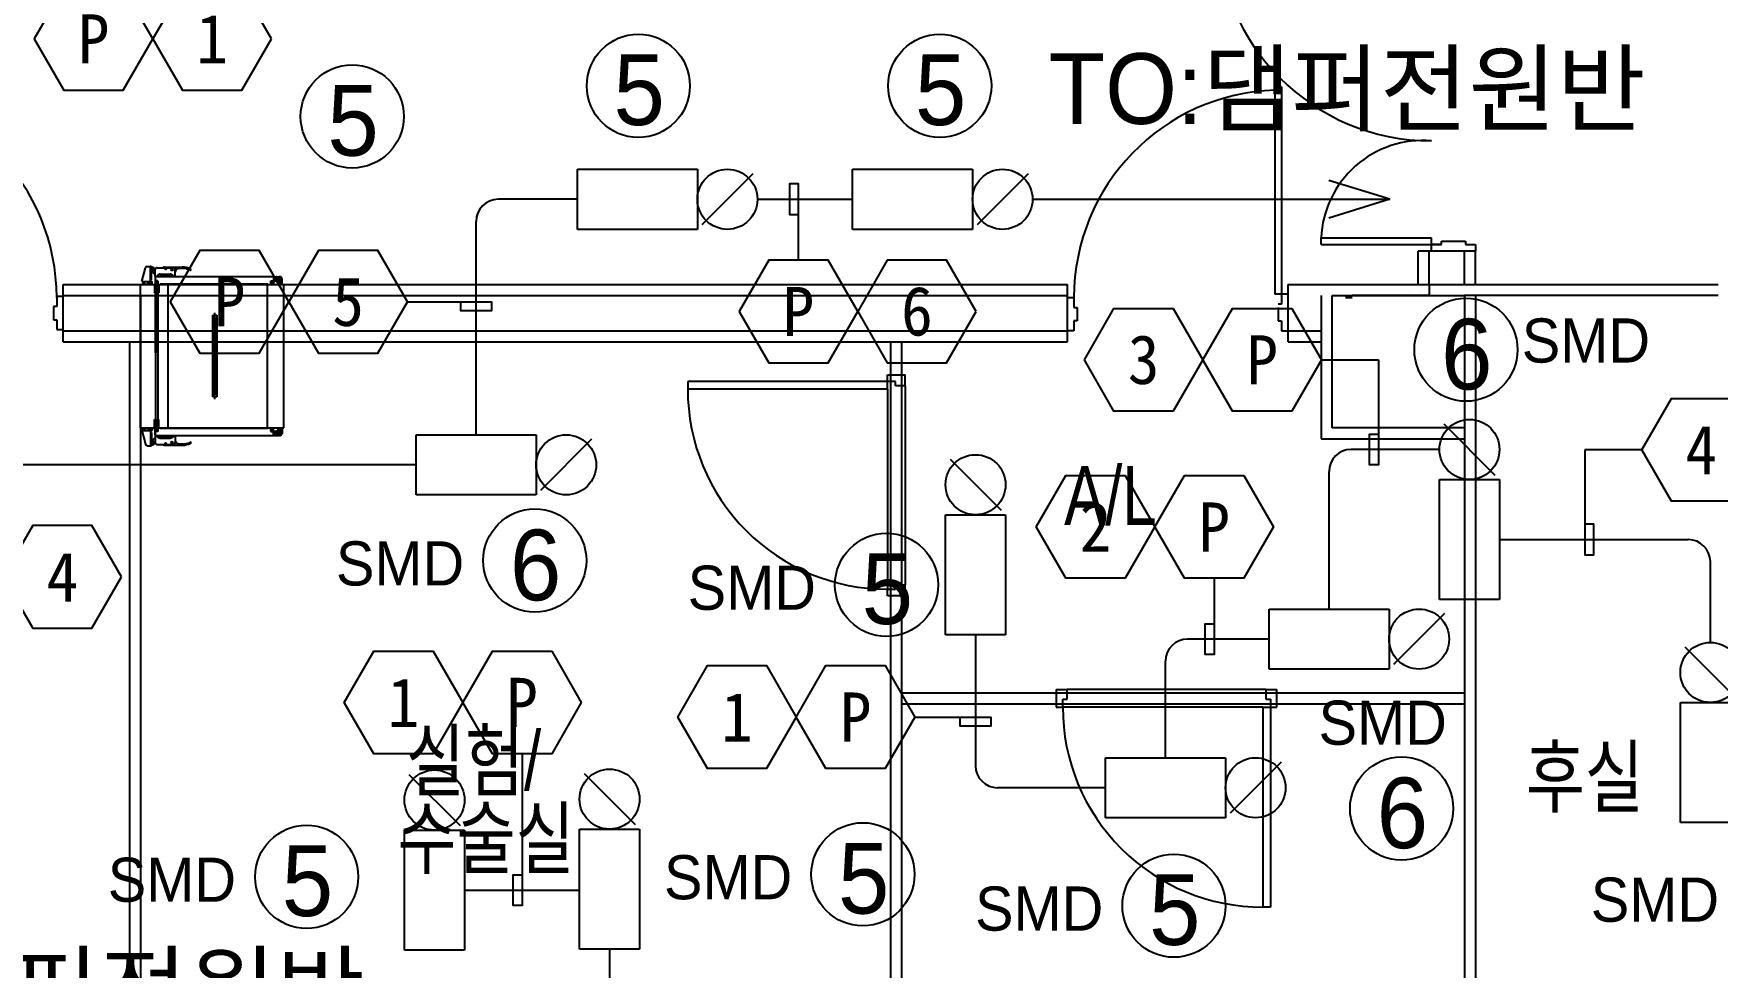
# Model space of a CAD drawing. Header units: millimetres. Extents: x 6846 to 63013, y 1940 to 45920.
# Drawn here: x 24481 to 32111, y 21037 to 25265 of the extents above; entities that cross this region are included whole.
import ezdxf
from ezdxf.enums import TextEntityAlignment as Align

# ---------------------------------------------------------------- set-up
doc = ezdxf.new("R2010")
doc.units = ezdxf.units.MM
doc.header["$LTSCALE"] = 120
for name, color, linetype in [('ARCH', 9, 'Continuous'), ('DAMPER', 2, 'Continuous'), ('fire', 2, 'Continuous'), ('fire-l', 4, 'Continuous'), ('smd-f', 2, 'Continuous')]:
    doc.layers.add(name, color=color, linetype=linetype)
doc.styles.add('GHD', font='')
doc.styles.add('ghs', font='')
doc.styles.add('TT', font='')
doc.styles.add('돋움', font='')
doc.styles.get('GHD').set_extended_font_data('Dotum')
doc.styles.get('ghs').set_extended_font_data('Dotum')
doc.styles.get('TT').set_extended_font_data('Dotum')
doc.styles.get('돋움').set_extended_font_data('DotumChe')

# ---------------------------------------------------------------- blocks, each defined once
blk = doc.blocks.new('e-22-1')
at = {"layer": 'DAMPER'}
blk.add_line((-5, 1), (-1, 1), dxfattribs=at)
at = {"layer": 'fire'}
for p, q in [((-5, -1), (-5, 1)), ((-1, 1), (-1, -1)), ((0.85, 0.85), (-0.85, -0.85)), ((-1, -1), (-5, -1))]:
    blk.add_line(p, q, dxfattribs=at)
blk.add_circle((0, 0), 1, dxfattribs=at)

msp = doc.modelspace()

# ---------------------------------------------------------------- linework, layer by layer
at = {"layer": 'ARCH', "color": 9}
for p, q in [((30105.2, 25025.2, 0), (30105.2, 24085.2, 0)), ((30135.2, 25025.2, 0), (30105.2, 25025.2, 0)), ((30135.2, 25025.2, 0), (30135.2, 24085.2, 0)), ((30315.2, 24340.2, 0), (30815.2, 24340.2, 0)), ((30315.2, 24340.2, 0), (30815.2, 24340.2, 0)), ((30315.2, 24310.2, 0), (30315.2, 24340.2, 0)), ((30815.2, 24280.2, 0), (30815.2, 24340.2, 0)), ((30315.2, 24310.2, 0), (30815.2, 24310.2, 0)), ((30315.2, 24310.2, 0), (30815.2, 24310.2, 0)), ((30755.2, 24130.2, 0), (30755.2, 24280.2, 0)), ((31015.2, 24280.2, 0), (30755.2, 24280.2, 0)), ((30805.2, 24130.2, 0), (30805.2, 24280.2, 0)), ((30815.2, 24280.2, 0), (30815.2, 24310.2, 0)), ((30815.2, 24310.2, 0), (30860.2, 24310.2, 0)), ((30815.2, 24310.2, 0), (30860.2, 24310.2, 0)), ((30860.2, 24310.2, 0), (30815.2, 24310.2, 0)), ((30860.2, 24310.2, 0), (30860.2, 24325.2, 0)), ((30860.2, 24325.2, 0), (30970.2, 24325.2, 0)), ((30860.2, 24310.2, 0), (30860.2, 24325.2, 0)), ((30860.2, 24325.2, 0), (30970.2, 24325.2, 0)), ((30965.2, 24130.2, 0), (30965.2, 24280.2, 0)), ((30970.2, 24325.2, 0), (30970.2, 24310.2, 0)), ((30970.2, 24325.2, 0), (30970.2, 24310.2, 0)), ((30970.2, 24310.2, 0), (31015.2, 24310.2, 0)), ((30970.2, 24310.2, 0), (31015.2, 24310.2, 0)), ((31015.2, 24310.2, 0), (31015.2, 24280.2, 0)), ((31015.2, 24310.2, 0), (31015.2, 24280.2, 0)), ((31015.2, 24130.2, 0), (31015.2, 24280.2, 0)), ((24971.8, 24142.7, 0), (24988.2, 24204.4, 0)), ((24995, 24211.3, 0), (25010.5, 24211.3, 0)), ((25010.5, 24142.4, 0), (25010.5, 24211.3, 0)), ((25010.5, 24196.2, 0), (25010.5, 24210.4, 0)), ((25011.5, 24211.2, 0), (25013.1, 24211.2, 0)), ((25011.5, 24195.3, 0), (25021.8, 24195.3, 0)), ((25013.6, 24211.2, 0), (25024.7, 24203.9, 0)), ((25015.2, 24150.9, 0), (25015.2, 24195.3, 0)), ((25019.9, 24192.7, 0), (25019.9, 24189, 0)), ((25031.3, 24192.7, 0), (25019.9, 24192.7, 0)), ((25031.3, 24167.9, 0), (25031.3, 24196.2, 0)), ((25040.7, 24205.7, 0), (25113.4, 24205.7, 0)), ((25071.9, 24208.5, 0), (25154.8, 24208.5, 0)), ((25075.6, 24201, 0), (25083.2, 24201, 0)), ((25079.4, 24204.7, 0), (25079.4, 24197.2, 0)), ((25102.1, 24196.2, 0), (25113.4, 24196.2, 0)), ((25107.7, 24201.9, 0), (25107.7, 24190.6, 0)), ((25122.8, 24167.9, 0), (25122.8, 24196.2, 0)), ((25171.7, 24200.9, 0), (25186.7, 24197.9, 0)), ((25186.7, 24197.9, 0), (25191.9, 24197.2, 0)), ((25192.8, 24198.3, 0), (25192.7, 24198.7, 0)), ((24615.2, 24130.2, 0), (29165.2, 24130.2, 0)), ((24615.2, 23870.1, 0), (24615.2, 24130.2, 0)), ((24965.2, 24130.2, 0), (25615.2, 24130.2, 0)), ((24965.2, 23480.2, 0), (24965.2, 24130.2, 0)), ((24971.8, 24142.4, 0), (25018.1, 24142.4, 0)), ((24971.8, 24131.3, 0), (25018.1, 24131.3, 0)), ((24979.4, 24139.6, 0), (24976.5, 24142.4, 0)), ((24979.4, 24139.6, 0), (24983.1, 24139.6, 0)), ((24979.4, 24131.3, 0), (24979.4, 24139.6, 0)), ((24981.2, 24127.8, 0), (24981.2, 24145.4, 0)), ((24983.1, 24139.6, 0), (24986, 24142.4, 0)), ((24983.1, 24131.3, 0), (24983.1, 24139.6, 0)), ((24999.2, 24131.3, 0), (24999.2, 24142.4, 0)), ((25006.7, 24139.5, 0), (25003.9, 24142.3, 0)), ((25006.7, 24139.5, 0), (25010.5, 24139.5, 0)), ((25006.7, 24131.3, 0), (25006.7, 24139.5, 0)), ((25008.6, 24128.2, 0), (25008.6, 24145.4, 0)), ((25010.5, 24150.9, 0), (25015.2, 24150.9, 0)), ((25010.5, 24139.5, 0), (25013.3, 24142.3, 0)), ((25010.5, 24131.3, 0), (25010.5, 24139.5, 0)), ((25018.1, 24131.3, 0), (25018.1, 24142.4, 0)), ((25028.8, 24092.4, 0), (25047.7, 24130.2, 0)), ((25028.8, 24130.2, 0), (25047.7, 24092.4, 0)), ((25028.8, 24130.2, 0), (25028.8, 24092.4, 0)), ((25031.3, 24178.6, 0), (25031.3, 24178.6, 0)), ((25031.3, 24167.9, 0), (25122.8, 24167.9, 0)), ((25031.3, 24165.1, 0), (25568, 24165.1, 0)), ((25031.3, 24165.1, 0), (25031.3, 24132.1, 0)), ((25044.3, 24146.9, 0), (25031.3, 24146.9, 0)), ((25032.5, 24132.1, 0), (25031.3, 24132.1, 0)), ((25032.5, 24130.7, 0), (25032.5, 24145.4, 0)), ((25032.5, 24145.4, 0), (25043, 24145.4, 0)), ((25043, 24130.7, 0), (25032.5, 24130.7, 0)), ((25032.9, 24138.1, 0), (25032.7, 24137.8, 0)), ((25032.9, 24138.1, 0), (25032.7, 24138.1, 0)), ((25033.2, 24134.2, 0), (25033, 24133.7, 0)), ((25033.6, 24133.9, 0), (25033, 24133.7, 0)), ((25033.1, 24130.2, 0), (25052, 24130.2, 0)), ((25033.1, 24130.2, 0), (25052, 24130.2, 0)), ((25033.6, 24133.9, 0), (25033.2, 24134.2, 0)), ((25034.2, 24131, 0), (25033.7, 24131, 0)), ((25033.7, 24131, 0), (25033.7, 24130.7, 0)), ((25034.2, 24131, 0), (25034, 24130.7, 0)), ((25035.5, 24141.1, 0), (25035.3, 24140.5, 0)), ((25035.9, 24140.8, 0), (25035.3, 24140.5, 0)), ((25035.9, 24140.8, 0), (25035.5, 24141.1, 0)), ((25035.7, 24145.4, 0), (25035.6, 24145.2, 0)), ((25035.6, 24145.4, 0), (25035.6, 24145.2, 0)), ((25036.8, 24135.4, 0), (25036.9, 24134.5, 0)), ((25037.6, 24135.2, 0), (25036.8, 24135.4, 0)), ((25037.6, 24135.2, 0), (25036.9, 24134.5, 0)), ((25038.4, 24144.6, 0), (25037.8, 24144.6, 0)), ((25037.8, 24144.6, 0), (25037.9, 24144, 0)), ((25038.4, 24144.6, 0), (25037.9, 24144, 0)), ((25038.2, 24090.1, 0), (25038.3, 24133.7, 0)), ((25039.7, 24137.5, 0), (25039.1, 24137.5, 0)), ((25039.1, 24137.5, 0), (25039.2, 24136.9, 0)), ((25039.7, 24137.5, 0), (25039.2, 24136.9, 0)), ((25041.1, 24137.3, 0), (25040.9, 24136.7, 0)), ((25041.6, 24137, 0), (25040.9, 24136.7, 0)), ((25041.6, 24137, 0), (25041.1, 24137.3, 0)), ((25043, 24145.4, 0), (25043, 24130.7, 0)), ((25043.2, 24143.7, 0), (25043.2, 24143.6, 0)), ((25043.2, 24143.6, 0), (25043.2, 24143.6, 0)), ((25044.3, 24132.1, 0), (25044.3, 24146.9, 0)), ((25047.7, 24130.2, 0), (25047.7, 24092.4, 0)), ((25053.9, 24176.4, 0), (25100.2, 24176.4, 0)), ((25054.8, 24132.1, 0), (25542.2, 24132.1, 0)), ((25059.6, 24174.5, 0), (25057.7, 24176.4, 0)), ((25059.6, 24174.5, 0), (25063.4, 24174.5, 0)), ((25059.6, 24167.9, 0), (25059.6, 24174.5, 0)), ((25061.5, 24165.5, 0), (25061.5, 24178.5, 0)), ((25063.4, 24174.5, 0), (25065.3, 24176.4, 0)), ((25063.4, 24167.9, 0), (25063.4, 24174.5, 0)), ((25090.2, 23480.2, 0), (25090.2, 24130.2, 0)), ((25093.6, 24174.5, 0), (25091.7, 24176.4, 0)), ((25093.6, 24174.5, 0), (25097.3, 24174.5, 0)), ((25093.6, 24167.9, 0), (25093.6, 24174.5, 0)), ((25095.4, 24165.5, 0), (25095.4, 24178.5, 0)), ((25097.3, 24174.5, 0), (25099.2, 24176.4, 0)), ((25097.3, 24167.9, 0), (25097.3, 24174.5, 0)), ((25540.2, 23480.2, 0), (25540.2, 24130.2, 0)), ((25555, 24132.1, 0), (25555, 24146.9, 0)), ((25555, 24146.9, 0), (25568, 24146.9, 0)), ((25556.3, 24145.4, 0), (25556.3, 24130.7, 0)), ((25566.8, 24145.4, 0), (25556.3, 24145.4, 0)), ((25556.3, 24143.7, 0), (25556.3, 24143.6, 0)), ((25556.3, 24143.6, 0), (25556.3, 24143.6, 0)), ((25556.3, 24130.7, 0), (25566.8, 24130.7, 0)), ((25557.9, 24137, 0), (25558.4, 24137.3, 0)), ((25557.9, 24137, 0), (25558.6, 24136.7, 0)), ((25558.4, 24137.3, 0), (25558.6, 24136.7, 0)), ((25559.8, 24137.5, 0), (25560.3, 24136.9, 0)), ((25559.8, 24137.5, 0), (25560.4, 24137.5, 0)), ((25560.4, 24137.5, 0), (25560.3, 24136.9, 0)), ((25561.1, 24144.6, 0), (25561.6, 24144, 0)), ((25561.1, 24144.6, 0), (25561.7, 24144.6, 0)), ((25561.7, 24144.6, 0), (25561.6, 24144, 0)), ((25561.9, 24135.2, 0), (25562.7, 24135.4, 0)), ((25561.9, 24135.2, 0), (25562.6, 24134.5, 0)), ((25562.7, 24135.4, 0), (25562.6, 24134.5, 0)), ((25563.6, 24140.8, 0), (25564, 24141.1, 0)), ((25563.6, 24140.8, 0), (25564.2, 24140.5, 0)), ((25563.8, 24145.4, 0), (25563.9, 24145.2, 0)), ((25563.9, 24145.4, 0), (25563.9, 24145.2, 0)), ((25564, 24141.1, 0), (25564.2, 24140.5, 0)), ((25565.3, 24131, 0), (25565.5, 24130.7, 0)), ((25565.3, 24131, 0), (25565.8, 24131, 0)), ((25565.8, 24131, 0), (25565.8, 24130.7, 0)), ((25565.9, 24133.9, 0), (25566.3, 24134.2, 0)), ((25565.9, 24133.9, 0), (25566.5, 24133.7, 0)), ((25566.3, 24134.2, 0), (25566.5, 24133.7, 0)), ((25566.6, 24138.1, 0), (25566.8, 24137.8, 0)), ((25566.6, 24138.1, 0), (25566.8, 24138.1, 0)), ((25566.8, 24130.7, 0), (25566.8, 24145.4, 0)), ((25566.8, 24132.1, 0), (25568, 24132.1, 0)), ((25568, 24165.1, 0), (25568, 24132.1, 0)), ((25569.1, 24148.6, 0), (25569.1, 24161.8, 0)), ((25576.6, 24157.6, 0), (25569.1, 24157.6, 0)), ((25584.2, 24155.2, 0), (25569.1, 24155.2, 0)), ((25576.6, 24152.8, 0), (25569.1, 24152.8, 0)), ((25571.9, 24164.6, 0), (25597.4, 24164.6, 0)), ((25571.9, 24145.8, 0), (25597.4, 24145.8, 0)), ((25576.6, 24142.9, 0), (25576.6, 24167.1, 0)), ((25576.6, 24157.6, 0), (25578.5, 24159.9, 0)), ((25576.6, 24152.8, 0), (25576.6, 24157.6, 0)), ((25576.6, 24152.8, 0), (25578.5, 24150.5, 0)), ((25578.5, 24150.5, 0), (25578.5, 24159.9, 0)), ((25583.2, 24159.9, 0), (25578.5, 24159.9, 0)), ((25583.2, 24150.5, 0), (25578.5, 24150.5, 0)), ((25583.2, 24148.6, 0), (25583.2, 24161.8, 0)), ((25583.2, 24160.9, 0), (25583.2, 24150.5, 0)), ((25583.2, 24149.5, 0), (25583.2, 24159.9, 0)), ((25595.5, 24155.2, 0), (25587, 24155.2, 0)), ((25587.9, 24155.2, 0), (25587.9, 24145.8, 0)), ((25587.9, 24145.8, 0), (25587.9, 24138.2, 0)), ((25587.9, 24134.4, 0), (25587.9, 24138.2, 0)), ((25590.8, 24141, 0), (25604, 24141, 0)), ((25590.8, 24131.6, 0), (25604, 24131.6, 0)), ((25592.7, 24141, 0), (25592.7, 24136.3, 0)), ((25592.7, 24136.3, 0), (25602.1, 24136.3, 0)), ((25595, 24134.4, 0), (25592.7, 24136.3, 0)), ((25595, 24134.4, 0), (25599.7, 24134.4, 0)), ((25595, 24134.4, 0), (25595, 24131.6, 0)), ((25596.4, 24155.2, 0), (25598.3, 24155.2, 0)), ((25597.4, 24157.1, 0), (25597.4, 24165.6, 0)), ((25597.4, 24156.1, 0), (25597.4, 24154.3, 0)), ((25597.4, 24153.3, 0), (25597.4, 24144.8, 0)), ((25597.4, 24142, 0), (25597.4, 24130.4, 0)), ((25599.3, 24155.2, 0), (25607.8, 24155.2, 0)), ((25599.7, 24134.4, 0), (25602.1, 24136.3, 0)), ((25599.7, 24134.4, 0), (25599.7, 24131.6, 0)), ((25602.1, 24141, 0), (25602.1, 24136.3, 0)), ((25606.8, 24138.2, 0), (25606.8, 24155.2, 0)), ((25606.8, 24134.4, 0), (25606.8, 24138.2, 0)), ((25615.2, 23480.2, 0), (25615.2, 24130.2, 0)), ((29165.2, 23870.1, 0), (29165.2, 24130.2, 0)), ((30165.2, 24130.2, 0), (32115.2, 24130.2, 0)), ((30165.2, 23870.1, 0), (30165.2, 24130.2, 0)), ((30455.2, 24130.2, 0), (30805.2, 24130.2, 0)), ((30805.2, 24130.2, 0), (30805.2, 24080.2, 0)), ((24615.2, 24075.2, 0), (24585.2, 24075.2, 0)), ((24585.2, 24075.2, 0), (24585.2, 24030.2, 0)), ((24615.2, 23920.2, 0), (24615.2, 24080.2, 0)), ((24615.2, 24080.1, 0), (29165.2, 24080.1, 0)), ((24965.2, 24080.2, 0), (24965.2, 14580.2, 0)), ((25028.8, 24092.4, 0), (25047.7, 24092.4, 0)), ((25033.5, 24092.4, 0), (25033.5, 23517.9, 0)), ((25033.5, 23819.9, 0), (25033.5, 24092.4, 0)), ((25043.1, 24092.4, 0), (25043.1, 23517.9, 0)), ((25043.1, 23819.9, 0), (25043.1, 24092.4, 0)), ((29165.2, 23915.2, 0), (29165.2, 24075.2, 0)), ((29165.2, 24070.2, 0), (29195.2, 24070.2, 0)), ((29195.2, 24070.2, 0), (29195.2, 24025.2, 0)), ((30135.2, 24085.2, 0), (30105.2, 24085.2, 0)), ((30135.2, 24040.2, 0), (30120.2, 24040.2, 0)), ((30165.2, 24085.2, 0), (30135.2, 24085.2, 0)), ((30135.2, 24085.2, 0), (30135.2, 24040.2, 0)), ((30165.2, 23915.2, 0), (30165.2, 24075.2, 0)), ((30315.2, 24080.1, 0), (30315.2, 23430.1, 0)), ((30365.2, 23480.1, 0), (30365.2, 24080.1, 0)), ((30365.2, 24080.1, 0), (30965.2, 24080.1, 0)), ((30365.2, 23480.1, 0), (30365.2, 24080.1, 0)), ((30425.2, 24070.2, 0), (30455.2, 24070.2, 0)), ((30805.2, 24080.2, 0), (30455.2, 24080.2, 0)), ((30715.2, 24095.1, 0), (30715.2, 24095.2, 0)), ((30765.2, 24095.1, 0), (30765.2, 24095.2, 0)), ((30765.2, 24095.1, 0), (30765.2, 24095.2, 0)), ((32115.2, 24080.1, 0), (30965.2, 24080.1, 0)), ((30965.2, 24080.1, 0), (30965.2, 23480.1, 0)), ((31015.2, 24080.1, 0), (31015.2, 11630.2, 0)), ((24585.2, 24030.2, 0), (24570.2, 24030.2, 0)), ((24570.2, 24030.2, 0), (24570.2, 23970.2, 0)), ((24570.2, 23970.2, 0), (24585.2, 23970.2, 0)), ((24585.2, 23970.2, 0), (24585.2, 23925.2, 0)), ((25292.6, 23620.3, 0), (25292.6, 23990, 0)), ((25292.6, 23990, 0), (25311.1, 23990, 0)), ((25292.6, 23977.1, 0), (25311.1, 23977.1, 0)), ((25295.8, 23636.5, 0), (25295.8, 23973.9, 0)), ((25295.8, 23973.9, 0), (25307.9, 23973.9, 0)), ((25301.9, 23609.8, 0), (25301.9, 24000.6, 0)), ((25307.9, 23973.9, 0), (25307.9, 23636.5, 0)), ((25311.1, 23990, 0), (25311.1, 23620.3, 0)), ((29195.2, 24025.2, 0), (29210.2, 24025.2, 0)), ((29210.2, 23965.2, 0), (29195.2, 23965.2, 0)), ((29195.2, 23965.2, 0), (29195.2, 23920.2, 0)), ((29210.2, 24025.2, 0), (29210.2, 23965.2, 0)), ((30120.2, 24025.2, 0), (30120.2, 23965.2, 0)), ((30120.2, 23965.2, 0), (30135.2, 23965.2, 0)), ((30135.2, 23965.2, 0), (30135.2, 23920.2, 0)), ((24585.2, 23925.2, 0), (24615.2, 23925.2, 0)), ((24615.2, 23920.2, 0), (29165.2, 23920.2, 0)), ((29195.2, 23920.2, 0), (29165.2, 23920.2, 0)), ((30135.2, 23920.2, 0), (30165.2, 23920.2, 0)), ((30165.2, 23920.2, 0), (30315.2, 23920.2, 0)), ((24615.2, 23870.1, 0), (29165.2, 23870.1, 0)), ((24915.2, 23870.1, 0), (24915.2, 14580.2, 0)), ((28365.2, 11790.2, 0), (28365.2, 23870.1, 0)), ((28415.2, 11790.2, 0), (28415.2, 23870.1, 0)), ((30165.2, 23870.1, 0), (30315.2, 23870.1, 0)), ((28350.2, 23690.7, 0), (27445, 23690.7, 0)), ((27445, 23690.7, 0), (27445, 23655.5, 0)), ((28350.2, 23655.5, 0), (27445, 23655.5, 0)), ((28350.2, 23690.7, 0), (28350.2, 23720.1, 0)), ((28350.2, 23720.1, 0), (28430.2, 23720.1, 0)), ((28386.1, 23690.7, 0), (28350.2, 23690.7, 0)), ((28350.2, 23655.5, 0), (28350.2, 23690.7, 0)), ((28350.2, 23655.5, 0), (28350.2, 22749.5, 0)), ((28365.2, 23720.1, 0), (28415.2, 23720.1, 0)), ((28365.2, 23720.1, 0), (28415.2, 23720.1, 0)), ((28386.1, 23670.2, 0), (28386.1, 23690.7, 0)), ((28430.2, 23670.2, 0), (28386.1, 23670.2, 0)), ((28430.2, 23670.2, 0), (28430.2, 23720.1, 0)), ((28430.2, 23670.2, 0), (28430.2, 22770, 0)), ((25311.1, 23633.2, 0), (25292.6, 23633.2, 0)), ((25311.1, 23620.3, 0), (25292.6, 23620.3, 0)), ((25307.9, 23636.5, 0), (25295.8, 23636.5, 0)), ((25028.8, 23480.2, 0), (25028.8, 23517.9, 0)), ((25028.8, 23517.9, 0), (25047.7, 23480.2, 0)), ((25028.8, 23480.2, 0), (25047.7, 23517.9, 0)), ((25028.8, 23517.9, 0), (25047.7, 23517.9, 0)), ((25038.2, 23520.2, 0), (25038.3, 23476.7, 0)), ((25047.7, 23480.2, 0), (25047.7, 23517.9, 0)), ((24965.2, 23480.2, 0), (25615.2, 23480.2, 0)), ((24971.8, 23479.1, 0), (25018.1, 23479.1, 0)), ((24971.8, 23479.1, 0), (24971.8, 23468, 0)), ((24971.8, 23467.9, 0), (25018.1, 23467.9, 0)), ((24971.8, 23467.7, 0), (24988.2, 23405.9, 0)), ((24979.4, 23470.7, 0), (24976.5, 23467.9, 0)), ((24979.4, 23479.1, 0), (24979.4, 23470.7, 0)), ((24979.4, 23470.7, 0), (24983.1, 23470.7, 0)), ((24981.2, 23482.5, 0), (24981.2, 23465, 0)), ((24983.1, 23479.1, 0), (24983.1, 23470.7, 0)), ((24983.1, 23470.7, 0), (24986, 23467.9, 0)), ((24999.2, 23479.1, 0), (24999.2, 23467.9, 0)), ((25006.7, 23470.9, 0), (25003.9, 23468, 0)), ((25006.7, 23479.1, 0), (25006.7, 23470.9, 0)), ((25006.7, 23470.9, 0), (25010.5, 23470.9, 0)), ((25008.6, 23482.1, 0), (25008.6, 23465, 0)), ((25010.5, 23479.1, 0), (25010.5, 23470.9, 0)), ((25010.5, 23470.9, 0), (25013.3, 23468, 0)), ((25010.5, 23467.9, 0), (25010.5, 23399, 0)), ((25010.5, 23459.4, 0), (25015.2, 23459.4, 0)), ((25015.2, 23459.4, 0), (25015.2, 23415.1, 0)), ((25018.1, 23479.1, 0), (25018.1, 23467.9, 0)), ((25031.3, 23445.3, 0), (25031.3, 23478.3, 0)), ((25032.5, 23478.3, 0), (25031.3, 23478.3, 0)), ((25031.3, 23477.3, 0), (25031.3, 23445.3, 0)), ((25044.3, 23463.4, 0), (25031.3, 23463.4, 0)), ((25031.3, 23445.3, 0), (25568, 23445.3, 0)), ((25031.3, 23442.4, 0), (25122.8, 23442.4, 0)), ((25031.3, 23442.4, 0), (25031.3, 23414.1, 0)), ((25031.3, 23431.8, 0), (25031.3, 23431.8, 0)), ((25032.3, 23472.5, 0), (25032.1, 23472.8, 0)), ((25032.3, 23472.5, 0), (25032.1, 23472.5, 0)), ((25033, 23476.7, 0), (25032.4, 23476.9, 0)), ((25032.6, 23476.3, 0), (25032.4, 23476.9, 0)), ((25043, 23479.6, 0), (25032.5, 23479.6, 0)), ((25032.5, 23479.6, 0), (25032.5, 23465, 0)), ((25032.5, 23465, 0), (25043, 23465, 0)), ((25033, 23476.7, 0), (25032.6, 23476.3, 0)), ((25033.1, 23480.2, 0), (25052, 23480.2, 0)), ((25033.1, 23479.5, 0), (25033.1, 23479.9, 0)), ((25033.6, 23479.6, 0), (25033.1, 23479.5, 0)), ((25033.6, 23479.6, 0), (25033.4, 23479.9, 0)), ((25035.3, 23469.8, 0), (25034.7, 23470.1, 0)), ((25034.8, 23469.5, 0), (25034.7, 23470.1, 0)), ((25035.3, 23469.8, 0), (25034.8, 23469.5, 0)), ((25035.1, 23465.2, 0), (25035, 23465.4, 0)), ((25035, 23465.2, 0), (25035, 23465.4, 0)), ((25036.2, 23475.2, 0), (25036.3, 23476.1, 0)), ((25037, 23475.3, 0), (25036.2, 23475.2, 0)), ((25037, 23475.3, 0), (25036.3, 23476.1, 0)), ((25037.2, 23465.9, 0), (25037.3, 23466.5, 0)), ((25037.8, 23466, 0), (25037.2, 23465.9, 0)), ((25037.8, 23466, 0), (25037.3, 23466.5, 0)), ((25038.5, 23473, 0), (25038.6, 23473.6, 0)), ((25039.1, 23473.1, 0), (25038.5, 23473, 0)), ((25039.1, 23473.1, 0), (25038.6, 23473.6, 0)), ((25041, 23473.6, 0), (25040.3, 23473.9, 0)), ((25040.5, 23473.3, 0), (25040.3, 23473.9, 0)), ((25041, 23473.6, 0), (25040.5, 23473.3, 0)), ((25042.6, 23467, 0), (25042.6, 23467, 0)), ((25042.6, 23466.9, 0), (25042.6, 23467, 0)), ((25043, 23465, 0), (25043, 23479.6, 0)), ((25044.3, 23478.2, 0), (25044.3, 23463.4, 0)), ((25053.9, 23433.9, 0), (25100.2, 23433.9, 0)), ((25054.8, 23478.3, 0), (25542.2, 23478.3, 0)), ((25059.6, 23435.8, 0), (25057.7, 23433.9, 0)), ((25059.6, 23442.4, 0), (25059.6, 23435.8, 0)), ((25059.6, 23435.8, 0), (25063.4, 23435.8, 0)), ((25061.5, 23444.8, 0), (25061.5, 23431.8, 0)), ((25063.4, 23442.4, 0), (25063.4, 23435.8, 0)), ((25063.4, 23435.8, 0), (25065.3, 23433.9, 0)), ((25093.6, 23435.8, 0), (25091.7, 23433.9, 0)), ((25093.6, 23442.4, 0), (25093.6, 23435.8, 0)), ((25093.6, 23435.8, 0), (25097.3, 23435.8, 0)), ((25095.4, 23444.8, 0), (25095.4, 23431.8, 0)), ((25097.3, 23442.4, 0), (25097.3, 23435.8, 0)), ((25097.3, 23435.8, 0), (25099.2, 23433.9, 0)), ((25122.8, 23442.4, 0), (25122.8, 23414.1, 0)), ((25555, 23478.2, 0), (25555, 23463.4, 0)), ((25555, 23463.4, 0), (25568, 23463.4, 0)), ((25556.3, 23479.6, 0), (25566.8, 23479.6, 0)), ((25556.3, 23465, 0), (25556.3, 23479.6, 0)), ((25556.3, 23466.7, 0), (25556.3, 23466.7, 0)), ((25556.3, 23466.6, 0), (25556.3, 23466.7, 0)), ((25566.8, 23465, 0), (25556.3, 23465, 0)), ((25557.9, 23473.3, 0), (25558.6, 23473.6, 0)), ((25557.9, 23473.3, 0), (25558.4, 23473, 0)), ((25558.4, 23473, 0), (25558.6, 23473.6, 0)), ((25559.8, 23472.8, 0), (25560.3, 23473.3, 0)), ((25559.8, 23472.8, 0), (25560.4, 23472.7, 0)), ((25560.4, 23472.7, 0), (25560.3, 23473.3, 0)), ((25561.1, 23465.7, 0), (25561.6, 23466.2, 0)), ((25561.1, 23465.7, 0), (25561.7, 23465.6, 0)), ((25561.7, 23465.6, 0), (25561.6, 23466.2, 0)), ((25561.9, 23475, 0), (25562.6, 23475.8, 0)), ((25561.9, 23475, 0), (25562.7, 23474.9, 0)), ((25562.7, 23474.9, 0), (25562.6, 23475.8, 0)), ((25563.6, 23469.5, 0), (25564.2, 23469.8, 0)), ((25563.6, 23469.5, 0), (25564, 23469.2, 0)), ((25563.8, 23464.9, 0), (25563.9, 23465, 0)), ((25563.9, 23464.9, 0), (25563.9, 23465, 0)), ((25564, 23469.2, 0), (25564.2, 23469.8, 0)), ((25565.3, 23479.3, 0), (25565.5, 23479.6, 0)), ((25565.3, 23479.3, 0), (25565.8, 23479.2, 0)), ((25565.8, 23479.2, 0), (25565.8, 23479.6, 0)), ((25565.9, 23476.4, 0), (25566.5, 23476.6, 0)), ((25565.9, 23476.4, 0), (25566.3, 23476, 0)), ((25566.3, 23476, 0), (25566.5, 23476.6, 0)), ((25566.6, 23472.2, 0), (25566.8, 23472.5, 0)), ((25566.6, 23472.2, 0), (25566.8, 23472.2, 0)), ((25566.8, 23479.6, 0), (25566.8, 23465, 0)), ((25566.8, 23478.3, 0), (25568, 23478.3, 0)), ((25568, 23445.3, 0), (25568, 23478.3, 0)), ((25569.1, 23461.8, 0), (25569.1, 23448.5, 0)), ((25576.6, 23457.5, 0), (25569.1, 23457.5, 0)), ((25584.2, 23455.2, 0), (25569.1, 23455.2, 0)), ((25576.6, 23452.8, 0), (25569.1, 23452.8, 0)), ((25571.9, 23464.6, 0), (25597.4, 23464.6, 0)), ((25571.9, 23445.7, 0), (25597.4, 23445.7, 0)), ((25576.6, 23467.5, 0), (25576.6, 23443.3, 0)), ((25576.6, 23457.5, 0), (25578.5, 23459.9, 0)), ((25576.6, 23457.5, 0), (25576.6, 23452.8, 0)), ((25576.6, 23452.8, 0), (25578.5, 23450.4, 0)), ((25578.5, 23459.9, 0), (25578.5, 23450.4, 0)), ((25583.2, 23459.9, 0), (25578.5, 23459.9, 0)), ((25583.2, 23450.4, 0), (25578.5, 23450.4, 0)), ((25583.2, 23461.8, 0), (25583.2, 23448.5, 0)), ((25583.2, 23460.8, 0), (25583.2, 23450.4, 0)), ((25583.2, 23449.5, 0), (25583.2, 23459.9, 0)), ((25595.5, 23455.2, 0), (25587, 23455.2, 0)), ((25587.9, 23475.9, 0), (25587.9, 23472.1, 0)), ((25587.9, 23464.5, 0), (25587.9, 23472.1, 0)), ((25587.9, 23455.2, 0), (25587.9, 23464.5, 0)), ((25590.8, 23478.8, 0), (25604, 23478.8, 0)), ((25590.8, 23469.3, 0), (25604, 23469.3, 0)), ((25595, 23475.9, 0), (25592.7, 23474, 0)), ((25592.7, 23474, 0), (25602.1, 23474, 0)), ((25592.7, 23469.3, 0), (25592.7, 23474, 0)), ((25595, 23475.9, 0), (25595, 23478.8, 0)), ((25595, 23475.9, 0), (25599.7, 23475.9, 0)), ((25596.4, 23455.2, 0), (25598.3, 23455.2, 0)), ((25597.4, 23468.3, 0), (25597.4, 23479.9, 0)), ((25597.4, 23457, 0), (25597.4, 23465.5, 0)), ((25597.4, 23454.2, 0), (25597.4, 23456.1, 0)), ((25597.4, 23453.3, 0), (25597.4, 23444.8, 0)), ((25599.3, 23455.2, 0), (25607.8, 23455.2, 0)), ((25599.7, 23475.9, 0), (25599.7, 23478.8, 0)), ((25599.7, 23475.9, 0), (25602.1, 23474, 0)), ((25602.1, 23469.3, 0), (25602.1, 23474, 0)), ((25606.8, 23475.9, 0), (25606.8, 23472.1, 0)), ((25606.8, 23472.1, 0), (25606.8, 23455.2, 0)), ((30315.2, 23430.1, 0), (30965.2, 23430.1, 0)), ((30965.2, 23480.1, 0), (30365.2, 23480.1, 0)), ((30965.2, 23480.1, 0), (30365.2, 23480.1, 0)), ((30965.2, 23480.1, 0), (30965.2, 11630.2, 0)), ((24995, 23399, 0), (25010.5, 23399, 0)), ((25010.5, 23414.1, 0), (25010.5, 23400, 0)), ((25011.5, 23415.1, 0), (25021.8, 23415.1, 0)), ((25011.5, 23399.1, 0), (25013.1, 23399.1, 0)), ((25013.6, 23399.2, 0), (25024.7, 23406.5, 0)), ((25019.9, 23417.6, 0), (25019.9, 23421.4, 0)), ((25031.3, 23417.6, 0), (25019.9, 23417.6, 0)), ((25040.7, 23404.7, 0), (25113.4, 23404.7, 0)), ((25071.9, 23401.8, 0), (25154.8, 23401.8, 0)), ((25075.6, 23409.4, 0), (25083.2, 23409.4, 0)), ((25079.4, 23405.6, 0), (25079.4, 23413.2, 0)), ((25102.1, 23414.1, 0), (25113.4, 23414.1, 0)), ((25107.7, 23408.4, 0), (25107.7, 23419.8, 0)), ((25171.7, 23409.5, 0), (25186.7, 23412.5, 0)), ((25186.7, 23412.5, 0), (25191.9, 23413.2, 0)), ((25192.8, 23412.1, 0), (25192.7, 23411.6, 0)), ((28350.2, 22749.5, 0), (28386.1, 22749.5, 0)), ((28350.2, 22720.1, 0), (28350.2, 22749.5, 0)), ((28386.1, 22770, 0), (28430.2, 22770, 0)), ((28386.1, 22749.5, 0), (28386.1, 22770, 0)), ((28386.1, 22749.5, 0), (28386.1, 22770, 0)), ((28430.2, 22720.1, 0), (28430.2, 22770, 0)), ((28430.2, 22720.1, 0), (28350.2, 22720.1, 0)), ((28415.2, 22720.1, 0), (28365.2, 22720.1, 0)), ((28415.2, 22280.2, 0), (30965.2, 22280.2, 0)), ((29115.2, 22295.2, 0), (29115.2, 22215.2, 0)), ((29115.2, 22295.2, 0), (29165.1, 22295.2, 0)), ((29115.2, 22280.2, 0), (29115.2, 22230.2, 0)), ((29165.1, 22251.1, 0), (29165.1, 22295.2, 0)), ((30065.3, 22295.2, 0), (29165.1, 22295.2, 0)), ((30065.3, 22295.2, 0), (30065.3, 22251.1, 0)), ((30065.3, 22295.2, 0), (30115.2, 22295.2, 0)), ((30115.2, 22215.2, 0), (30115.2, 22295.2, 0)), ((30115.2, 22230.2, 0), (30115.2, 22280.2, 0)), ((30115.2, 22230.2, 0), (30115.2, 22280.2, 0)), ((28415.2, 22230.2, 0), (30965.2, 22230.2, 0)), ((29115.2, 22215.2, 0), (29144.6, 22215.2, 0)), ((29144.6, 22251.1, 0), (29165.1, 22251.1, 0)), ((29144.6, 22215.2, 0), (29144.6, 22251.1, 0)), ((29144.6, 22251.1, 0), (29165.1, 22251.1, 0)), ((30050.6, 22215.2, 0), (29144.6, 22215.2, 0)), ((30050.6, 22215.2, 0), (30050.6, 21309.9, 0)), ((30050.6, 22215.2, 0), (30085.8, 22215.2, 0)), ((30065.3, 22251.1, 0), (30085.8, 22251.1, 0)), ((30085.8, 22251.1, 0), (30085.8, 22215.2, 0)), ((30085.8, 22215.2, 0), (30115.2, 22215.2, 0)), ((30085.8, 22215.2, 0), (30085.8, 21309.9, 0)), ((30085.8, 21309.9, 0), (30050.6, 21309.9, 0))]:
    msp.add_line(p, q, dxfattribs=at)
for centre, radius in [((25021.8, 24200, 0), 4.72), ((25079.4, 24201, 0), 2.83), ((25107.7, 24196.2, 0), 3.78), ((25597.4, 24155.2, 0), 4.72), ((25597.4, 23455.2, 0), 4.72), ((25021.8, 23410.3, 0), 4.72), ((25079.4, 23409.4, 0), 2.83), ((25107.7, 23414.1, 0), 3.78)]:
    msp.add_circle(centre, radius, dxfattribs=at)
for centre, radius, start, end in [((30815.2, 25750.2, 0), 970, 180.00002, 270.00001), ((30815.2, 25750.2, 0), 970, 180.00002, 270.00001), ((23645.2, 24070.2, 0), 940, 360, 88.1729), ((30135.2, 24070.2, 0), 940, 91.8271, 180), ((30776.9, 24319.6, 0), 462.2, 85.2502, 177.44923), ((24997.2, 24202.2, 0), 9.44, 103.29096, 165.19058), ((25011.5, 24210.3, 0), 0.944, 90, 180), ((25011.5, 24196.2, 0), 0.944, 180, 270), ((25013.1, 24210.3, 0), 0.944, 56.57458, 90), ((25021.8, 24200, 0), 6.13, 230.28486, 95.48858), ((25031.3, 24189, 0), 11.3, 180, 270), ((25040.7, 24196.2, 0), 9.44, 90, 180), ((25071.9, 24205.7, 0), 2.83, 90, 180), ((25113.4, 24196.2, 0), 9.44, 0, 90), ((25136.4, 24187.6, 0), 13.6, 98.02881, 183.21118), ((25152.3, 24042.7, 0), 159.4, 83.00549, 96.39381), ((25152.3, 24117, 0), 91.5, 64.13537, 88.46896), ((25198, 24199.7, 0), 9.21, 194.69157, 212.68749), ((25191.1, 24195.2, 0), 0.944, 212.68749, 284.90035), ((25190.6, 24197, 0), 2.83, 284.90035, 43.73311), ((25191.9, 24198.1, 0), 0.944, 266.06648, 11.62373), ((25191.8, 24198.5, 0), 0.944, 11.62373, 64.47272), ((25053.9, 24163.2, 0), 13.2, 90, 159.07517), ((25100.2, 24163.2, 0), 13.2, 20.92483, 90), ((25571.9, 24161.8, 0), 2.83, 90, 180), ((25571.9, 24148.6, 0), 2.83, 180, 270), ((25580.4, 24161.8, 0), 2.83, 0, 90), ((25580.4, 24148.6, 0), 2.83, 270, 0), ((25597.4, 24155.2, 0), 9.44, 90, 180), ((25590.8, 24138.2, 0), 2.83, 90, 180), ((25590.8, 24134.4, 0), 2.83, 180, 270), ((25597.4, 24155.2, 0), 9.44, 0, 90), ((25597.4, 24155.2, 0), 9.44, 270, 0), ((25604, 24138.2, 0), 2.83, 0, 90), ((25604, 24134.4, 0), 2.83, 270, 0), ((28349.6, 23654.2, 0), 904.7, 179.91508, 270.03615), ((24972.8, 23468, 0), 0.944, 180, 194.80942), ((25031.3, 23421.4, 0), 11.3, 90, 180), ((25053.9, 23447.1, 0), 13.2, 200.92483, 270), ((25100.2, 23447.1, 0), 13.2, 270, 339.07517), ((25136.4, 23422.8, 0), 13.6, 176.78882, 261.97119), ((25571.9, 23461.8, 0), 2.83, 90, 180), ((25571.9, 23448.5, 0), 2.83, 180, 270), ((25580.4, 23461.8, 0), 2.83, 0, 90), ((25580.4, 23448.5, 0), 2.83, 270, 0), ((25590.8, 23475.9, 0), 2.83, 90, 180), ((25590.8, 23472.1, 0), 2.83, 180, 270), ((25597.4, 23455.2, 0), 9.44, 180, 270), ((25597.4, 23455.2, 0), 9.44, 0, 90), ((25597.4, 23455.2, 0), 9.44, 270, 0), ((25604, 23475.9, 0), 2.83, 0, 90), ((25604, 23472.1, 0), 2.83, 270, 0), ((24997.2, 23408.2, 0), 9.44, 194.80942, 256.70904), ((25011.5, 23414.1, 0), 0.944, 90, 180), ((25011.5, 23400.1, 0), 0.944, 180, 270), ((25013.1, 23400.1, 0), 0.944, 270, 303.42542), ((25021.8, 23410.3, 0), 6.13, 264.51142, 129.71514), ((25040.7, 23414.1, 0), 9.44, 180, 270), ((25071.9, 23404.7, 0), 2.83, 180, 270), ((25113.4, 23414.1, 0), 9.44, 270, 0), ((25152.3, 23567.7, 0), 159.4, 263.60619, 276.99451), ((25152.3, 23493.3, 0), 91.5, 271.53104, 295.86463), ((25198, 23410.7, 0), 9.21, 147.31251, 165.30843), ((25191.1, 23415.2, 0), 0.944, 75.09965, 147.31251), ((25190.6, 23413.3, 0), 2.83, 316.26689, 75.09965), ((25191.9, 23412.3, 0), 0.944, 348.37627, 93.93352), ((25191.8, 23411.8, 0), 0.944, 295.52728, 348.37627), ((30049.2, 22214.6, 0), 904.7, 179.96385, 270.08492)]:
    msp.add_arc(centre, radius, start, end, dxfattribs=at)
at = {"layer": 'fire', "color": 2}
for p, q in [((30316.7, 23788.3, 0), (30575.1, 23788.3, 0)), ((31768.9, 23380.3, 0), (31510.5, 23380.3, 0))]:
    msp.add_line(p, q, dxfattribs=at)
at = {"layer": 'fire', "color": 2, "elevation": 0}
for points in [[(27946.5, 24240.3), (27946.5, 24584.9), (27905.7, 24584.9), (27905.7, 24446), (27946.5, 24446)], [(26174.6, 24051.2), (26555.4, 24051.2), (26555.4, 24010.4), (26416.5, 24010.4), (26416.5, 24051.2)], [(30575.1, 23788.3), (30575.1, 23313), (30534.3, 23313), (30534.3, 23451.8), (30575.1, 23451.8)], [(31510.5, 23380.3), (31510.5, 22905), (31551.3, 22905), (31551.3, 23043.8), (31510.5, 23043.8)], [(29830.4, 22798.9), (29830.4, 22454.4), (29789.6, 22454.4), (29789.6, 22593.2), (29830.4, 22593.2)], [(28474.1, 22170.8), (28818.6, 22170.8), (28818.6, 22130), (28679.8, 22130), (28679.8, 22170.8)], [(26694.1, 22004.4), (26694.1, 21317.3), (26653.3, 21317.3), (26653.3, 21456.2), (26694.1, 21456.2)]]:
    msp.add_lwpolyline(points, dxfattribs=at)
at = {"layer": 'fire-l', "color": 6, "ltscale": 2}
for p, q in [((30626.4, 24515.4, 0), (30349.6, 24600.8, 2807)), ((26944.7, 24515.4, 0), (26586, 24515.4, 0)), ((27760.7, 24515.4, 0), (28191.7, 24515.4, 0)), ((29007.7, 24515.4, 0), (30626.4, 24515.4, 0)), ((30626.4, 24515.4, 0), (30349.6, 24430, 2807)), ((26486, 23448.8, 0), (26486, 24415.4, 0)), ((30851.4, 23382.4, 0), (30451.1, 23382.4, 0)), ((26214, 23312.8, 0), (23168.6, 23312.8, 0)), ((30351.1, 22659.8, 0), (30351.1, 23282.4, 0)), ((31123.4, 22974.4, 0), (31979.2, 22974.4, 0)), ((32079.2, 22508.6, 0), (32079.2, 22874.4, 0)), ((28749.2, 22542.8, 0), (28749.2, 21950.4, 0)), ((30079.1, 22523.8, 0), (29710.2, 22523.8, 0)), ((29610.2, 21986.4, 0), (29610.2, 22423.8, 0)), ((29338.2, 21850.4, 0), (28849.2, 21850.4, 0)), ((26433.4, 21386.8, 0), (26954.8, 21386.8, 0)), ((27090.8, 21119, 0), (27090.8, 19829.7, 0))]:
    msp.add_line(p, q, dxfattribs=at)
at = {"layer": 'fire-l', "color": 2, "elevation": 0}
for points in [[(25021, 25242), (24886.7, 25474.7), (24618.1, 25474.7), (24483.7, 25242), (24618.1, 25009.4), (24886.7, 25009.4)], [(25558.2, 25242), (25423.9, 25474.7), (25155.3, 25474.7), (25021, 25242), (25155.3, 25009.4), (25423.9, 25009.4)], [(25637.4, 24051.2), (25503.1, 24283.8), (25234.5, 24283.8), (25100.2, 24051.2), (25234.5, 23818.6), (25503.1, 23818.6)], [(26174.6, 24051.2), (26040.3, 24283.8), (25771.7, 24283.8), (25637.4, 24051.2), (25771.7, 23818.6), (26040.3, 23818.6)], [(28215.1, 24007.7), (28080.8, 24240.3), (27812.2, 24240.3), (27677.9, 24007.7), (27812.2, 23775.1), (28080.8, 23775.1)], [(28752.3, 24007.7), (28618, 24240.3), (28349.4, 24240.3), (28215.1, 24007.7), (28349.4, 23775.1), (28618, 23775.1)], [(29242.2, 23788.3), (29376.6, 24020.9), (29645.2, 24020.9), (29779.5, 23788.3), (29645.2, 23555.7), (29376.6, 23555.7)], [(29779.5, 23788.3), (29913.8, 24020.9), (30182.4, 24020.9), (30316.7, 23788.3), (30182.4, 23555.7), (29913.8, 23555.7)], [(31768.9, 23380.3), (31903.2, 23612.9), (32171.8, 23612.9), (32306.1, 23380.3), (32171.8, 23147.7), (31903.2, 23147.7)], [(29024.6, 23031.5), (29158.9, 23264.2), (29427.5, 23264.2), (29561.8, 23031.5), (29427.5, 22798.9), (29158.9, 22798.9)], [(29561.8, 23031.5), (29696.1, 23264.2), (29964.7, 23264.2), (30099, 23031.5), (29964.7, 22798.9), (29696.1, 22798.9)], [(24879.6, 22805.1), (24745.2, 23037.7), (24476.6, 23037.7), (24342.3, 22805.1), (24476.6, 22572.5), (24745.2, 22572.5)], [(25888.2, 22237), (26022.5, 22469.7), (26291.2, 22469.7), (26425.5, 22237), (26291.2, 22004.4), (26022.5, 22004.4)], [(26425.5, 22237), (26559.8, 22469.7), (26828.4, 22469.7), (26962.7, 22237), (26828.4, 22004.4), (26559.8, 22004.4)], [(27399.6, 22170.8), (27533.9, 22403.4), (27802.6, 22403.4), (27936.9, 22170.8), (27802.6, 21938.1), (27533.9, 21938.1)], [(27936.9, 22170.8), (28071.2, 22403.4), (28339.8, 22403.4), (28474.1, 22170.8), (28339.8, 21938.1), (28071.2, 21938.1)]]:
    msp.add_lwpolyline(points, close=True, dxfattribs=at)
at = {"layer": 'fire-l', "color": 6, "ltscale": 2}
for centre, start, end in [((26586, 24415.4, 0), 90, 180), ((30451.1, 23282.4, 0), 90, 180), ((31979.2, 22874.4, 0), 0, 90), ((29710.2, 22423.8, 0), 90, 180), ((28849.2, 21950.4, 0), 180, 270)]:
    msp.add_arc(centre, 100, start, end, dxfattribs=at)
at = {"layer": 'smd-f'}
for centre in [(27221.2, 25029.3, 0), (28587.2, 25029.3, 0), (25924.6, 24890.7, 0), (30971.5, 23834.2, 0), (26751.9, 22879.5, 0), (28345.9, 22769.4, 0), (30679.9, 21756.6, 0), (25718, 21446.8, 0), (28238.6, 21458.3, 0), (29648.2, 21316.2, 0)]:
    msp.add_circle(centre, 233.7, dxfattribs=at)

# ---------------------------------------------------------------- block references
at = {"layer": 'fire-l', "ltscale": 2, "xscale": 136, "yscale": 136, "zscale": 136}
for p in [(27624.7, 24515.4, 0), (28871.7, 24515.4, 0), (26894, 23312.8, 0), (30759.1, 22523.8, 0), (30018.2, 21850.4, 0)]:
    msp.add_blockref('e-22-1', p, dxfattribs=at)
at = {"layer": 'fire-l', "ltscale": 2, "xscale": 136, "yscale": 136, "zscale": 136, "rotation": 90}
for p in [(30987.4, 23382.4, 0), (28749.2, 23222.8, 0), (32079.2, 22372.6, 0), (26297.4, 21794.8, 0), (27090.8, 21799, 0)]:
    msp.add_blockref('e-22-1', p, dxfattribs=at)

# ---------------------------------------------------------------- texts
at = {"layer": 'ARCH', "color": 9, "style": 'GHD', "width": 0.8}
for s, p in [('A/L', (29150.8, 23040.9, 0)), ('실험/', (26168, 21840.1, 0)), ('후실', (31242.1, 21767, 0)), ('수술실', (26129.6, 21488.8, 0))]:
    msp.add_text(s, height=266.67, dxfattribs=at).set_placement(p)
at = {"layer": 'fire', "style": '돋움'}
for s, p in [('P', (24752.4, 25242, 0)), ('1', (25289.6, 25242, 0)), ('P', (25368.8, 24051.2, 0)), ('5', (25906, 24051.2, 0)), ('P', (27946.5, 24007.7, 0)), ('6', (28483.7, 24007.7, 0)), ('3', (29510.9, 23788.3, 0)), ('P', (30048.1, 23788.3, 0)), ('4', (32037.5, 23380.3, 0)), ('2', (29293.2, 23031.5, 0)), ('P', (29830.4, 23031.5, 0)), ('4', (24610.9, 22805.1, 0)), ('1', (26156.8, 22237, 0)), ('P', (26694.1, 22237, 0)), ('P', (28205.5, 22170.8, 0)), ('1', (27668.2, 22170.8, 0))]:
    msp.add_text(s, height=222.4, dxfattribs=at).set_placement(p, align=Align.MIDDLE)
at = {"layer": 'smd-f', "style": 'TT'}
for s, p in [('TO:댐퍼전원반', (30433.5, 25020.3, -1403.5)), ('5', (27224.9, 25009.4, 0)), ('5', (28591, 25009.4, 0)), ('5', (25928.4, 24870.7, 0)), ('6', (30975.2, 23814.2, 0)), ('6', (26755.7, 22859.5, 0)), ('5', (28349.6, 22749.5, 0)), ('6', (30683.6, 21736.7, 0)), ('5', (28242.3, 21438.3, 0)), ('5', (25721.7, 21426.9, 0)), ('5', (29651.9, 21296.3, 0)), ('TO:댐퍼전원반', (24630.3, 20937.5, -1403.5))]:
    msp.add_text(s, height=320, dxfattribs=at).set_placement(p, align=Align.MIDDLE)
at = {"layer": 'smd-f', "style": 'ghs'}
for p in [(31224.6, 23776, 0), (25850.7, 22766.4, 0), (27444.6, 22656.4, 0), (30303.6, 22045.3, 0), (24816.7, 21333.8, 0), (27337.3, 21345.2, 0), (31537.3, 21243.6, 0), (28746.9, 21203.2, 0)]:
    msp.add_text('SMD', height=200, dxfattribs=at).set_placement(p)

doc.saveas('drawing.dxf')
